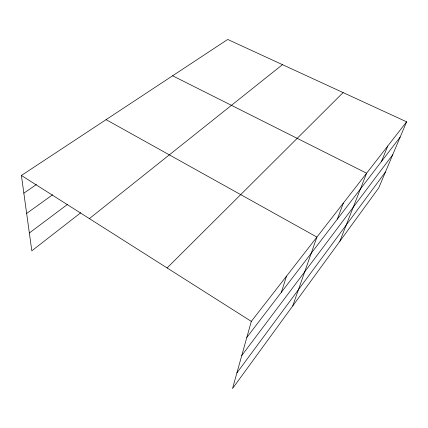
<?xml version="1.0" encoding="UTF-8"?>
<svg xmlns="http://www.w3.org/2000/svg" width="428" height="428" viewBox="0 0 428 428"><rect width="100%" height="100%" fill="white"/><g stroke="black" fill="none" stroke-linecap="round" stroke-linejoin="round"><path stroke-width="0.64" d="M406.6 121.814L251.306 321.396L232.527 388.549L378.753 187.892L406.6 121.814L227.717 39.451L21.4 175.469L31.816 250.819L80.801 212.727M281.346 292.308L286.541 276.108M292.72 305.95L316.913 237.075L106.085 119.637M337.35 219.131L343.368 203.081M339.837 241.296L366.609 173.212L172.612 75.783M381.428 161.543L387.779 146.001M236.903 372.906L385.468 171.965M241.75 355.561L392.744 154.695M246.828 337.403L400.185 137.04M167.097 267.944L343.122 92.587M89.366 218.612L282.464 64.66M29.35 232.993L67.517 204.397M26.648 213.428L52.649 194.751M23.845 193.162L36.423 184.522M21.4 175.469L251.306 321.396"/></g></svg>
